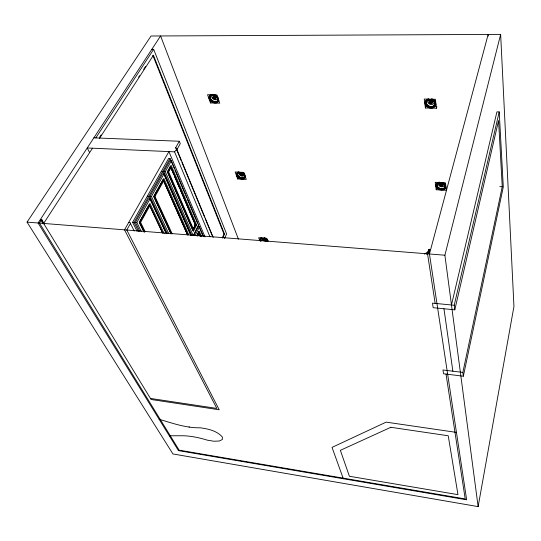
<?xml version="1.0" encoding="UTF-8"?>
<svg xmlns="http://www.w3.org/2000/svg" width="541" height="541" viewBox="0 0 541 541"><rect width="100%" height="100%" fill="white"/><g stroke="black" fill="none" stroke-linecap="round" stroke-linejoin="round"><path stroke-width="0.81" d="M209.989 236.836L174.574 151.845C179.443 146.097 175.203 149.972 175.757 147.551L179.301 141.248L93.857 137.84M214.588 99.044L212.917 97.671L213.452 96.055L213.607 98.428L214.588 99.044L215.737 98.631L216.265 97.583L214.277 98.787M243.152 174.635L242.206 175.561L240.589 175.189L240.008 174.405L240.197 173.079M241.536 175.649L240.028 173.931M243.078 174.831L242.841 173.215M263.447 239.94L263.595 240.42L263.068 239.737L263.244 238.5M264.481 240.873L263.102 239.345M265.097 240.786L265.908 240.13L265.712 238.689M443.221 184.15C443.573 186.314 440.185 187.017 439.671 184.9L439.84 183.467M440.009 185.556L441.138 186.057L442.376 185.678L442.93 183.622M429.507 102.973L430.731 103.473L432.076 103.02L432.502 102.317L432.273 100.924L432.685 100.768L433.01 101.383L432.753 102.763L430.886 103.75L429.655 103.25L429.135 102.249L429.317 100.7M429.135 102.249L429.392 100.869L429.987 100.498L430.041 103.081M264.251 240.752L265.536 239.927L265.3 238.885M263.21 238.899L263.068 239.737M241.266 175.467L242.645 174.54L242.382 173.391L241.773 173.066L240.366 174.074M215.751 97.725L215.453 96.44L214.791 96.082L213.6 96.562M41.785 220.126L41.454 219.518L43.652 223.122M478.129 506.619L513.95 306.436L500.648 34.381L151.04 36.004L27.05 222.121L172.944 453.96L478.129 506.619L444.891 255.21L500.648 34.381M463.339 376.218L462.846 372.418L442.971 369.976L443.566 373.763L463.339 376.218L503.299 186.929L499.215 111.913L496.915 111.859L451.471 304.989M462.846 372.418L502.251 186.746L498.572 120.596L454.798 309.837L433.172 307.687L432.462 303.129L454.21 305.252L454.798 309.837M454.21 305.252L499.215 111.913M430.609 249.678C427.951 247.954 428.235 252.485 427.539 253.837L435.16 303.393M436.222 189.763L435.241 182.317L445.426 182.844L446.332 190.31L436.222 189.763L436.898 187.335M436.431 108.241L435.349 99.28L424.232 99.057L425.409 107.984L436.431 108.241L436.885 106.726M425.409 107.984L426.119 105.718M440.509 185.712L440.333 184.555L439.833 184.4M240.008 174.405L240.441 174.696M224.468 238.588L226.605 234.01L153.651 49.326L151.832 49.326M222.229 237.925L224.021 234.104L152.805 55.27L153.414 55.27L224.535 234.145L222.743 237.966M237.655 178.943L235.166 171.977L243.856 172.43L246.283 179.409L237.655 178.943L238.371 177.462M41.454 219.518L39.479 223.108L179.139 450.173L465.213 498.944L446.021 374.068M197.201 234.747L198.533 232.069L200.19 235.937M197.113 235.369L199.237 231.075L201.556 236.512M197.066 235.971L198.486 233.11L199.142 233.157L200.468 236.248M197.729 236.018L199.142 233.157M195.159 235.504L199.426 226.916L198.107 226.814L193.834 235.396M193.205 235.612L198.561 224.867L171.355 160.785L169.948 160.718L163.855 171.578L191.866 235.504L193.205 235.612L165.282 171.653L171.355 160.785M193.489 229.283L195.646 224.982L171.071 167.575L170.368 167.541L167.947 171.882L192.819 229.228L193.489 229.283L168.657 171.923L171.071 167.575M196.62 224.941L193.394 231.392L167.534 171.835L171.166 165.316L196.62 224.941L194.801 224.86M214.696 98.448L214.27 96.569M192.779 229.857L195.287 224.846L180.369 190.013M241.665 175.203L241.611 174.134L242.28 174.046M210.483 102.946L207.541 94.722L216.887 94.905L219.761 103.169L210.483 102.946L211.247 101.573M144.718 232.157L139.869 222.337L149.113 205.729L149.837 205.776L162.746 233.11M171.483 233.753L154.259 196.478L163.051 180.687L163.761 180.728L187.768 234.936M145.076 231.46L140.606 222.392L149.837 205.776M172.18 233.807L154.983 196.525L163.761 180.728M154.077 195.727L163.098 179.544L187.592 234.835M139.855 231.413L135.351 222.392L148.667 198.655L150.121 198.75L166.425 233.57M167.291 233.435L149.965 196.342L162.625 173.776L164.045 173.857L191.108 235.477M176.751 149.952L180.275 143.656L179.301 141.248M141.323 231.528L136.832 222.5L150.121 198.75M168.691 233.543L151.419 196.437L164.045 173.857M138.591 231.433L134.08 222.425L170.043 158.459L168.63 158.391L132.599 222.317L137.123 231.318M263.433 239.507L263.575 238.507L263.19 238.723M263.724 240.069L265.212 239.507M128.731 222.425L130.266 222.547L130.449 223.521L126.777 230.02L219.22 409.78L151.101 399.501L43.652 223.433L92.497 148.193M431.333 103.108L431.008 102.492L431.427 101.782L432.178 101.694M440.333 184.555L440.935 182.892M440.672 185.218L442.47 184.535M99.754 136.974L101.126 134.858M138.631 77.106L139.544 75.693M143.656 69.356L145.488 66.536M99.49 138.408L153.414 55.27M95.818 137.914L153.651 49.326M215.318 98.969L214.236 98.942M212.917 97.671L213.573 98.584M440.719 183.94L441.449 183.974L441.923 183.473L441.666 182.932M430.264 101.045L431.583 100.531L432.273 100.924M263.724 238.994L264.306 239.034L264.59 238.114M265.151 240.562L265.584 240.123M240.123 173.276L240.522 173.005L240.677 173.499M424.442 254.142L428.614 251.328M426.558 254.216L427.945 253.283M439.914 183.683L440.462 183.399M440.773 186.09L441.956 186.151M442.761 185.056L443.14 184.866M265.536 239.927L265.949 239.731M241.198 175.514L241.658 175.338M432.502 102.317L432.922 102.161M242.645 174.54L243.098 174.364M214.615 97.231L215.345 97.157M169.306 435.782L180.552 435.762A47.094 18.901 21.1 0 1 207.217 440.137L213.884 441.233L219.274 441.023L222.317 439.535L222.371 437.04C216.934 430.771 208.197 428.898 200.319 427.803C186.104 428.093 172.559 423.251 159.122 419.268M213.614 97.867L214.29 97.88M430.21 102.472L431.008 102.492M174.574 151.845L87.229 147.964L89.536 152.467M499.816 186.618L502.251 186.746M240.684 174.682L241.306 174.716M161.292 171.409L162.719 171.483L175.893 201.475M163.855 171.578L165.282 171.653M167.947 171.882L168.657 171.923M154.259 196.478L154.983 196.525M147.308 196.221L148.761 196.309L166.317 233.786M149.965 196.342L151.419 196.437M194.976 224.934L195.646 224.982M139.869 222.337L140.606 222.392M135.351 222.392L136.832 222.5M132.599 222.317L134.08 222.425M41.806 219.545L40.419 219.436L43.057 223.751M41.758 219.632L44.064 224.028M224.021 234.104L224.535 234.145M27.05 222.121L444.891 255.21M456.455 432.394L386.125 422.136L332.039 447.387L343.332 478.751M150.445 398.426L216.833 408.414L124.525 229.837L168.92 151.595L204.992 236.897M429.297 101.64L429.838 101.755M212.924 97.109L213.276 97.204M213.262 98.327L213.607 98.428M189.032 426.903L189.438 427.065M240.319 175.007L240.657 175.149M441.923 183.473L442.558 183.818M264.306 240.116L264.63 240.535M441.402 185.252L441.693 185.773M260.552 241.151L260.37 240.813A3.801 2.306 23.2 0 1 262.953 238.5A3.801 2.306 23.2 0 1 267.355 241.367M429.06 102.08L429.655 103.25M261.283 240.819L260.958 240.204A3.456 2.096 23.2 0 1 261.824 238.297M241.3 173.533L241.611 174.134M264.306 239.034L264.596 239.595M431.062 101.066L431.427 101.782M441.449 183.974L441.794 184.63M244.356 174.946L244.539 175.304A3.753 2.435 26.3 0 1 242.53 177.854A3.753 2.435 26.3 0 1 238.101 175.656L237.736 174.946A3.753 2.435 26.3 0 1 240.163 172.376M130.449 223.521L134.249 231.027M217.36 97.617L217.78 98.455M143.832 231.48L139.355 222.432L149.931 203.436L164.221 233.773M144.062 232.103L139.24 222.358L149.16 204.559L162.449 232.9M440.144 185.746L439.671 184.9M171.017 233.719L153.8 196.491L163.855 178.435L188.762 234.835M153.671 196.464L171.017 233.949M163.118 179.903L170.99 197.661M171.673 199.203L187.416 234.726M176.569 203.01L190.763 235.308M170.09 166.019L172.079 170.665M172.741 172.207L173.735 174.533M174.398 176.082L179.707 188.464M198.249 231.751L200.244 236.41M199.426 226.916L203.382 236.228M170.043 158.459L174.297 168.474M174.953 170.016L185.103 193.908M185.759 195.45L186.74 197.756M187.396 199.298L195.91 219.335M196.566 220.877L197.546 223.19M198.202 224.731L199.183 227.044M199.839 228.586L203.112 236.289M175.757 147.551L181.323 160.88M181.972 162.442L204.572 217.124M205.222 218.686L212.647 236.654M176.461 148.45L213.208 237.418M238.405 239.136L160.582 35.956L38.086 222.993L178.442 450.599L466.653 499.803L429.459 253.986L488.144 34.441L488.246 36.125M259.734 240.704L258.672 237.722L266.787 238.358L267.829 241.347M444.837 185.13L445.067 185.901A4.058 2.854 13.7 0 1 441.97 188.613A4.058 2.854 13.7 0 1 437.331 186.239L437.101 185.482A4.058 2.854 13.7 0 1 438.758 183.041M428.715 249.8L429.344 253.945M428.607 249.888L429.229 254.027M429.128 249.245L429.628 252.573M429.087 249.347L429.588 252.674M429.02 249.462L429.561 253.736M428.83 249.699L429.459 253.844M443.945 308.755L452.871 371.194M445.628 187.747A5.085 3.577 13.7 0 1 437.892 188.085M437 187.287A5.085 3.577 13.7 0 1 439.333 182.067M443.18 182.628A5.085 3.577 13.7 0 1 445.791 184.995M443.64 183.757A4.058 2.854 13.7 0 1 444.35 184.4M445.115 185.428A4.463 3.138 13.7 0 1 440.246 189.073A4.463 3.138 13.7 0 1 437.595 183.595M445.02 185.103A4.254 2.996 13.7 0 1 440.922 188.694A4.254 2.996 13.7 0 1 437.263 183.96M444.195 184.183A3.05 2.144 13.7 0 1 440.868 186.686A3.05 2.144 13.7 0 1 439.055 182.932M435.647 105.333A5.545 4.308 15.1 0 1 434.89 106.219M433.855 106.888A5.545 4.308 15.1 0 1 427.221 106.043M426.24 105.123A5.545 4.308 15.1 0 1 428.709 98.733M431.535 98.787A5.545 4.308 15.1 0 1 435.789 101.999M428.1 99.936A4.429 3.435 15.1 0 0 426.322 102.939L426.585 103.845A4.429 3.435 15.1 0 0 431.671 106.509A4.429 3.435 15.1 0 0 435.011 103.121L434.754 102.208A4.429 3.435 15.1 0 0 434.213 101.35M435.295 104.481A4.869 3.78 15.1 0 1 428.032 106.361A4.869 3.78 15.1 0 1 427.735 99.977M434.457 101.532A4.869 3.78 15.1 0 1 435.052 102.479M434.95 102.168A4.646 3.604 15.1 0 1 432.658 106.509A4.646 3.604 15.1 0 1 426.734 104.487A4.646 3.604 15.1 0 1 427.972 99.781M433.07 100.092A3.327 2.583 15.1 0 1 433.537 103.825A3.327 2.583 15.1 0 1 428.925 103.73A3.327 2.583 15.1 0 1 428.445 99.997M259.883 240.772A4.335 2.624 23.2 0 1 262.825 238.135A4.335 2.624 23.2 0 1 267.849 241.401M260.16 240.143A4.328 2.624 23.2 0 1 261.235 237.749M264.164 237.688A4.328 2.624 23.2 0 1 267.071 239.257M267.714 239.994A4.328 2.624 23.2 0 1 268.12 240.772M264.157 238.25A3.456 2.096 23.2 0 1 265.009 238.54M267.416 241.306A3.456 2.096 23.2 0 0 267.315 240.704L267.153 240.4A3.801 2.306 23.2 0 1 267.491 241.049M260.863 241.171A3.801 2.306 23.2 0 1 261.459 238.398M264.022 238.344A3.801 2.306 23.2 0 1 264.962 238.669M261.141 240.84A3.625 2.198 23.2 0 1 260.809 239M261.161 238.527A3.625 2.198 23.2 0 1 261.709 238.189M267.464 240.718A3.625 2.198 23.2 0 1 267.572 241.347M266.983 240.123A2.597 1.576 23.2 0 1 265.137 241.245M263.859 240.914A2.597 1.576 23.2 0 1 262.142 238.439M245.425 177.029A4.707 3.05 26.3 0 1 238.486 177.015A4.707 3.05 26.3 0 1 238.858 171.74M242.219 172.254A4.707 3.05 26.3 0 1 244.945 174.452M244.742 177.117A4.125 2.671 26.3 0 1 238.27 176.765A4.125 2.671 26.3 0 1 239.913 172.423M242.875 173.445A4.125 2.671 26.3 0 1 243.693 174.107M244.322 174.851A4.125 2.671 26.3 0 1 244.863 176.413M244.701 175.311A3.936 2.549 26.3 0 1 240.704 177.691A3.936 2.549 26.3 0 1 237.891 172.958M238.466 172.538A3.936 2.549 26.3 0 1 239.23 172.295M244.126 174.263A2.82 1.833 26.4 0 1 240.914 175.839A2.82 1.833 26.4 0 1 239.663 172.275M218.794 100.491A5.173 3.564 31.2 0 1 217.631 101.931M216.671 102.31A5.173 3.564 31.2 0 1 209.543 98.279M209.326 97.238A5.173 3.564 31.2 0 1 211.545 94.425M213.918 94.472A5.173 3.564 31.2 0 1 218.185 97.421M217.942 99.294A4.132 2.84 31.2 0 1 215.257 101.607A4.132 2.84 31.2 0 1 210.889 99.138L210.463 98.3A4.132 2.84 31.2 0 1 211.294 95.527M212.065 95.223A4.132 2.84 31.2 0 1 212.971 95.128M215.9 96.136A4.132 2.84 31.2 0 1 216.718 96.825M217.962 98.787A4.544 3.124 31.1 0 1 213.019 101.722A4.544 3.124 31.1 0 1 210.834 95.568M211.68 95.23A4.544 3.124 31.1 0 1 212.681 95.128M215.9 96.237A4.544 3.124 31.1 0 1 216.799 96.988M218.131 99.341A4.335 2.982 31.2 0 1 212.728 101.011A4.335 2.982 31.2 0 1 211.159 95.392M211.964 95.067A4.335 2.982 31.2 0 1 212.917 94.973M217.36 97.421A3.104 2.137 31.2 0 1 215.703 99.787A3.104 2.137 31.2 0 1 212.058 97.725A3.104 2.137 31.2 0 1 213.073 94.993M195.463 224.914L192.772 230.283L167.385 171.842L170.415 166.412L195.463 224.914M390.852 427.295L340.37 450.328L349.398 476.263L457.97 494.65L448.225 435.762L390.852 427.295M237.499 176.346L237.093 175.561A4.132 2.671 26.3 0 1 241.435 173.106A4.132 2.671 26.3 0 1 244.052 178.178A4.132 2.671 26.3 0 1 237.499 176.346M210.212 99.855L209.752 98.935A4.544 3.124 31.1 0 1 214.31 95.811A4.544 3.124 31.1 0 1 217.32 101.782A4.544 3.124 31.1 0 1 210.212 99.855M436.77 186.997L436.513 186.158A4.463 3.138 13.7 0 1 442.362 183.555A4.463 3.138 13.7 0 1 444.026 188.985A4.463 3.138 13.7 0 1 436.77 186.997M425.963 104.629L425.672 103.629A4.869 3.773 15.1 0 1 432.009 100.254A4.869 3.773 15.1 0 1 433.902 106.733A4.869 3.773 15.1 0 1 425.963 104.629M437.676 188.768A5.085 3.577 13.7 0 0 445.831 187.592A5.085 3.577 13.7 0 0 439.177 182.757A5.085 3.577 13.7 0 0 437.676 188.768M425.997 105.793A5.552 4.308 15.1 0 0 435.437 106.036A5.552 4.308 15.1 0 0 429.919 99.314A5.552 4.308 15.1 0 0 425.997 105.793M237.012 176.407A4.707 3.05 26.3 0 0 244.688 178.341A4.707 3.05 26.3 0 0 240.779 172.498A4.707 3.05 26.3 0 0 237.012 176.407M209.698 99.936A5.18 3.564 31.1 0 0 218.009 101.951A5.18 3.564 31.1 0 0 213.594 95.115A5.18 3.564 31.1 0 0 209.698 99.936"/></g></svg>
